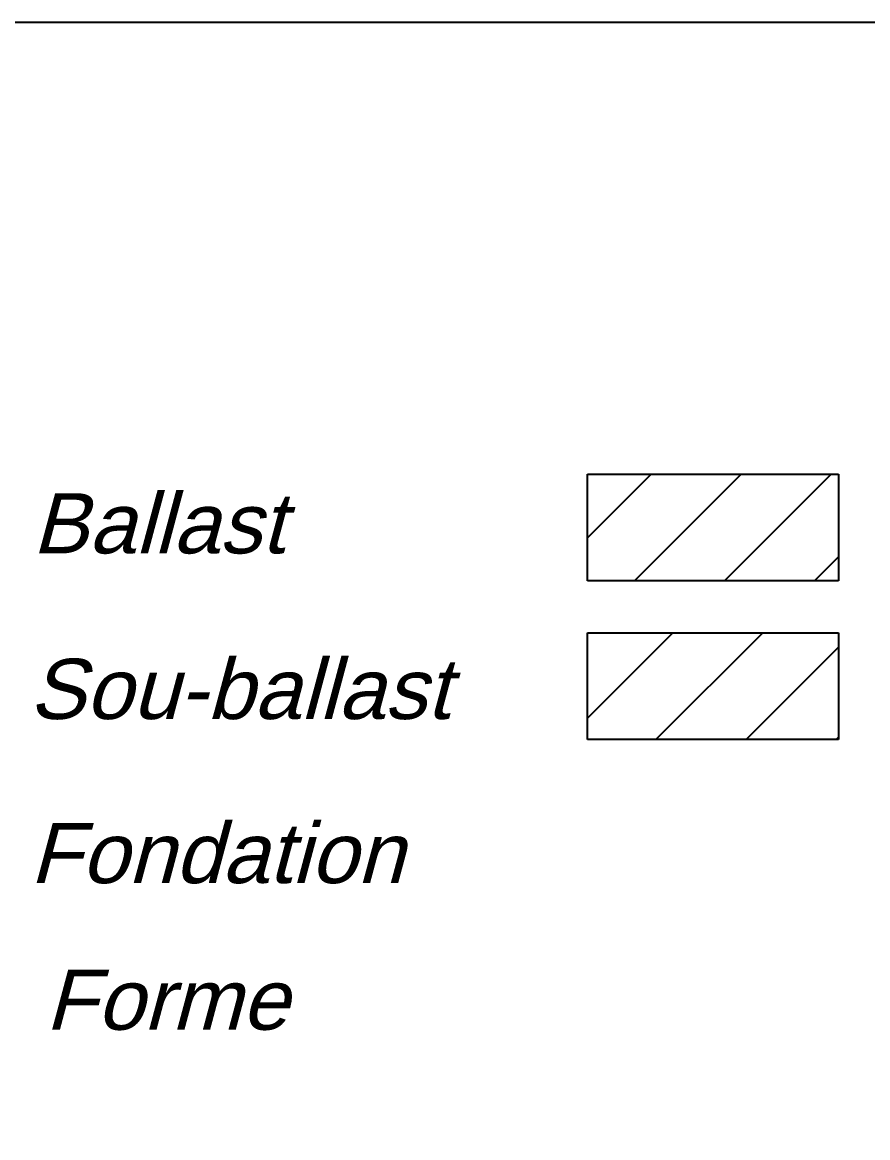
# Model space of a CAD drawing. Header units: millimetres. Extents: x 2762 to 3076, y 916 to 3305.
# Drawn here: x 3062.54 to 3068.01, y 1177.92 to 1185.15 of the extents above; entities that cross this region are included whole.
import ezdxf

# ---------------------------------------------------------------- set-up
doc = ezdxf.new("R2010")
doc.units = ezdxf.units.MM
doc.header["$LTSCALE"] = 2
doc.layers.add('C-ANNO-TABL-TEXT', color=150, linetype='Continuous')
doc.styles.add('ARIAL', font='arial.ttf')

msp = doc.modelspace()

# ---------------------------------------------------------------- linework, layer by layer
at = {"color": 1, "linetype": 'Continuous'}
for p, q in [((3066.1976, 1181.8061), (3066.61, 1182.2185)), ((3066.5018, 1181.5266), (3067.1937, 1182.2185)), ((3067.0856, 1181.5266), (3067.7775, 1182.2185)), ((3067.6693, 1181.5266), (3067.8245, 1181.6818))]:
    msp.add_line(p, q, dxfattribs=at)
for p, q in [((3066.1976, 1182.2185), (3067.8245, 1182.2185)), ((3066.1976, 1181.5266), (3066.1976, 1182.2185)), ((3067.8245, 1182.2185), (3067.8245, 1181.5266)), ((3067.8245, 1181.5266), (3066.1976, 1181.5266)), ((3066.1976, 1181.1911), (3067.8245, 1181.1911)), ((3066.1976, 1180.4992), (3066.1976, 1181.1911)), ((3067.8245, 1181.1911), (3067.8245, 1180.4992)), ((3067.8245, 1180.4992), (3066.1976, 1180.4992))]:
    msp.add_line(p, q)
at = {"color": 3, "linetype": 'Continuous'}
for p, q in [((3066.1976, 1180.6387), (3066.7501, 1181.1911)), ((3066.6419, 1180.4992), (3067.3338, 1181.1911)), ((3067.2256, 1180.4992), (3067.8245, 1181.0981)), ((3067.8093, 1180.4992), (3067.8245, 1180.5144))]:
    msp.add_line(p, q, dxfattribs=at)
msp.add_lwpolyline([(3026.5399, 1185.1454), (3075.5399, 1185.1454), (3075.5399, 1155.6454), (3026.5399, 1155.6454)], close=True)

# ---------------------------------------------------------------- texts
at = {"layer": 'C-ANNO-TABL-TEXT', "color": 7, "style": 'ARIAL', "oblique": 15}
for s, p in [('Ballast', (3062.5991, 1181.705)), ('Sou-ballast', (3062.5792, 1180.6322)), ('Fondation', (3062.5836, 1179.5689)), ('Forme', (3062.6838, 1178.6194))]:
    msp.add_text(s, height=0.39, dxfattribs=at).set_placement(p)

doc.saveas('drawing.dxf')
